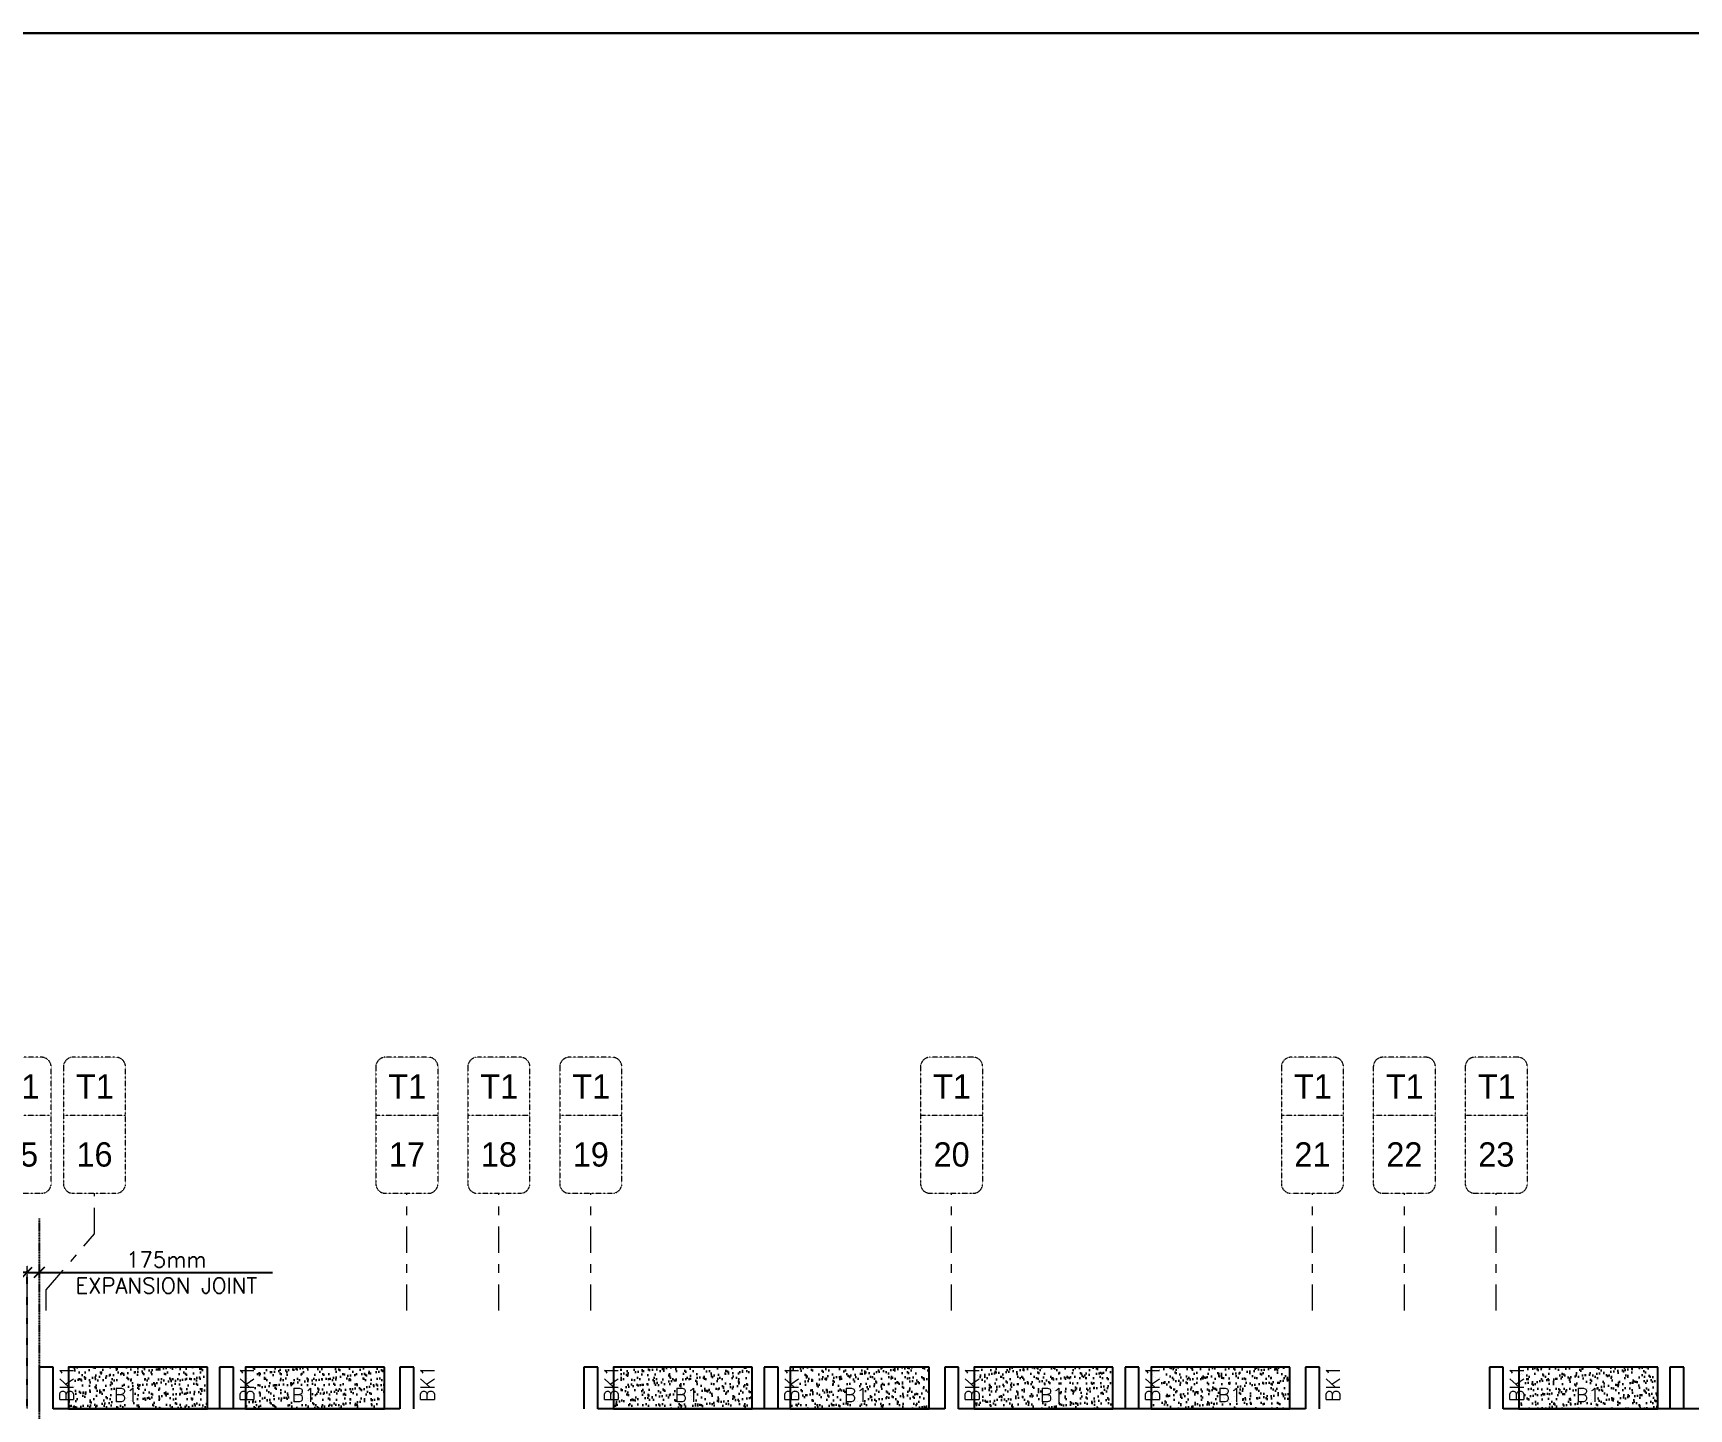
# Model space of a CAD drawing. Header units: millimetres. Extents: x 1078357 to 2594950, y -5122486 to -4636555.
# Drawn here: x 1400314 to 1424176, y -4656810 to -4636994 of the extents above; entities that cross this region are included whole.
import ezdxf
from ezdxf.enums import TextEntityAlignment as Align

# ---------------------------------------------------------------- set-up
doc = ezdxf.new("R2010")
doc.units = ezdxf.units.MM
doc.header["$PDMODE"] = 35
for name, pattern in [('CONTINOUS', [0]), ('DGN STYLE 7', [8.34, 3.75, -1.67, 1.25, -1.67]), ('DOT', [0.25, 0, -0.25]), ('HIDDEN', [0.375, 0.25, -0.125]), ('New Retail block$0$CONTINOUS', [0])]:
    doc.linetypes.add(name, pattern=pattern)
doc.layers.get('0').update_dxf_attribs({"lineweight": 0})
doc.layers.get('Defpoints').update_dxf_attribs({"lineweight": 0})
for name, color, linetype, lineweight in [('Boundary', 40, 'Continuous', 30), ('GRID LINE', 8, 'Continuous', 0), ('GRID NO', 8, 'DGN STYLE 7', 13), ('HATCH', 8, 'Continuous', 30)]:
    doc.layers.add(name, color=color, linetype=linetype, lineweight=lineweight)
for name, color, linetype in [('EXPANSION JOINT', 10, 'HIDDEN'), ('EXPANTION JOINT', 240, 'Continuous'), ('S-BEAM', 3, 'HIDDEN'), ('S-BEAM NO.', 6, 'Continuous'), ('S-SLAB-PROJECTION', 54, 'New Retail block$0$CONTINOUS')]:
    doc.layers.add(name, color=color, linetype=linetype)
doc.styles.add('Roman', font='romans')
doc.styles.add('ROMANS', font='romans.shx', dxfattribs={"width": 0.85})
doc.styles.get("Standard").update_dxf_attribs({"font": 'Adani Regular.ttf', "height": 500})
doc.dimstyles.new('HARESH', dxfattribs={"dimtxt": 150, "dimasz": 75, "dimexe": 0, "dimexo": 0, "dimgap": 25, "dimtad": 1, "dimdec": 0, "dimdsep": 46, "dimtxsty": 'Roman', "dimblk": 'OBLIQUE', "dimcen": 225, "dimdle": 25, "dimclrd": 2, "dimclre": 2, "dimclrt": 7, "dimadec": 8, "dimazin": 1, "dimtfac": 1, "dimtdec": 0, "dimtmove": 0, "dimatfit": 0, "dimfxl": 1, "dimlwd": -1, "dimlwe": -1, "dimarcsym": 0})

# ---------------------------------------------------------------- blocks, each defined once
blk = doc.blocks.new('_Oblique')
at = {"color": 0, "linetype": 'ByBlock', "lineweight": -2}
blk.add_line((-0.5, -0.5), (0.5, 0.5), dxfattribs=at)
blk = doc.blocks.new('*D1613')
at = {"layer": 'Defpoints', "color": 0, "linetype": 'CONTINOUS', "ltscale": 0.5, "transparency": 16777216}
for p in [(1400401, -4654796, 3), (1400401, -4654846), (1400227, -4656809, 0)]:
    blk.add_point(p, dxfattribs=at)
at = {"layer": 'EXPANTION JOINT', "color": 2, "linetype": 'DOT', "ltscale": 0.5, "transparency": 16777216}
for p, q in [((1400227, -4656809), (1400227, -4654746)), ((1400401, -4654796), (1400401, -4654946))]:
    blk.add_line(p, q, dxfattribs=at)
at = {"layer": 'EXPANTION JOINT', "color": 2, "linetype": 'CONTINOUS', "ltscale": 0.5, "transparency": 16777216}
for p, q in [((1400227, -4654846), (1400077, -4654846)), ((1400227, -4654846), (1400401, -4654846)), ((1400401, -4654846), (1403766, -4654846))]:
    blk.add_line(p, q, dxfattribs=at)
at = {"layer": 'EXPANTION JOINT', "color": 2, "linetype": 'CONTINOUS', "ltscale": 0.5, "transparency": 16777216, "xscale": 150, "yscale": 150, "zscale": 150}
blk.add_blockref('_Oblique', (1400227, -4654846), dxfattribs=at)
at = {"layer": 'EXPANTION JOINT', "color": 2, "linetype": 'CONTINOUS', "ltscale": 0.5, "transparency": 16777216, "xscale": 150, "yscale": 150, "zscale": 150, "rotation": 180}
blk.add_blockref('_Oblique', (1400401, -4654846), dxfattribs=at)
at = {"layer": 'EXPANTION JOINT', "color": 7, "linetype": 'CONTINOUS', "ltscale": 0.5, "transparency": 16777216, "char_height": 225, "attachment_point": 5, "style": 'Roman'}
for s, insert in [('175mm', (1402234, -4654659)), ('EXPANSION JOINT ', (1402234, -4655034))]:
    blk.add_mtext(s, dxfattribs=dict(at, insert=insert))
blk = doc.blocks.new('*D1614')
at = {"layer": 'Defpoints', "color": 0, "linetype": 'CONTINOUS', "ltscale": 0.5, "transparency": 16777216}
for p in [(1400401, -4654796, 3), (1400401, -4654846), (1400227, -4656809, 0)]:
    blk.add_point(p, dxfattribs=at)
at = {"layer": 'EXPANTION JOINT', "color": 2, "linetype": 'DOT', "ltscale": 0.5, "transparency": 16777216}
for p, q in [((1400227, -4656809), (1400227, -4654746)), ((1400401, -4654796), (1400401, -4654946))]:
    blk.add_line(p, q, dxfattribs=at)
at = {"layer": 'EXPANTION JOINT', "color": 2, "linetype": 'CONTINOUS', "ltscale": 0.5, "transparency": 16777216}
for p, q in [((1400227, -4654846), (1400077, -4654846)), ((1400227, -4654846), (1400401, -4654846)), ((1400401, -4654846), (1403766, -4654846))]:
    blk.add_line(p, q, dxfattribs=at)
at = {"layer": 'EXPANTION JOINT', "color": 2, "linetype": 'CONTINOUS', "ltscale": 0.5, "transparency": 16777216, "xscale": 150, "yscale": 150, "zscale": 150}
blk.add_blockref('_Oblique', (1400227, -4654846), dxfattribs=at)
at = {"layer": 'EXPANTION JOINT', "color": 2, "linetype": 'CONTINOUS', "ltscale": 0.5, "transparency": 16777216, "xscale": 150, "yscale": 150, "zscale": 150, "rotation": 180}
blk.add_blockref('_Oblique', (1400401, -4654846), dxfattribs=at)
at = {"layer": 'EXPANTION JOINT', "color": 7, "linetype": 'CONTINOUS', "ltscale": 0.5, "transparency": 16777216, "char_height": 225, "attachment_point": 5, "style": 'Roman'}
for s, insert in [('175mm', (1402234, -4654659)), ('EXPANSION JOINT ', (1402234, -4655034))]:
    blk.add_mtext(s, dxfattribs=dict(at, insert=insert))
blk = doc.blocks.new('Tower grid nomenclature-ex')
at = {"layer": 'GRID NO'}
blk.add_lwpolyline([(-1250, -600), (1750, -600, 0.414214), (2000, -350), (2000, 750, 0.414214), (1750, 1000), (-1250, 1000, 0.414214), (-1500, 750), (-1500, -350, 0.414214)], format="xyb", close=True, dxfattribs=at)
blk.add_lwpolyline([(0, 1000), (0, -600)], dxfattribs=at)
at = {"layer": 'GRID NO', "flags": 8}
for p in [(-1235, 400), (1788, 400)]:
    blk.add_attdef('GRID', text='', height=625, dxfattribs=at).set_placement(p, align=Align.MIDDLE_CENTER)

msp = doc.modelspace()

# ---------------------------------------------------------------- hatches: boundary and pattern name
at = {"layer": 'HATCH'}
h = msp.add_hatch(dxfattribs=at)
h.set_pattern_fill('AR-SAND', color=8, scale=3, angle=179.97015)
h.set_pattern_definition([(37.4701541, (-1516232.07, 9330760.54), (-4.7236114, 146.8264517), [0, -115.824, 0, -129.54, 0, -123.825]), (7.4701541, (-1516232.07, 9330760.54), (134.9689868, 214.9772528), [0, -62.484, 0, -104.394, 0, -40.005]), (327.4701541, (-1516325.8, 9330760.59), (237.2979035, 0.3075449), [0, -38.1, 0, -137.16, 0, -179.07]), (317.4701541, (-1516325.8, 9330760.6), (229.1017424, 66.759465), [0, -19.05, 0, -89.916, 0, -102.87])])
h.paths.add_polyline_path([(1402826.5, -4656209.7), (1400826.5, -4656209.7), (1400826.5, -4656809.7), (1402826.5, -4656809.7)])
h = msp.add_hatch(dxfattribs=at)
h.set_pattern_fill('AR-SAND', color=8, scale=3, angle=179.97015)
h.set_pattern_definition([(37.4701541, (-1518782.07, 9330760.54), (-4.7236114, 146.8264517), [0, -115.824, 0, -129.54, 0, -123.825]), (7.4701541, (-1518782.07, 9330760.54), (134.9689868, 214.9772528), [0, -62.484, 0, -104.394, 0, -40.005]), (327.4701541, (-1518875.8, 9330760.59), (237.2979035, 0.3075449), [0, -38.1, 0, -137.16, 0, -179.07]), (317.4701541, (-1518875.8, 9330760.6), (229.1017424, 66.759465), [0, -19.05, 0, -89.916, 0, -102.87])])
h.paths.add_polyline_path([(1405376.5, -4656209.7), (1403376.5, -4656209.7), (1403376.5, -4656809.7), (1405376.5, -4656809.7)])
h = msp.add_hatch(dxfattribs=at)
h.set_pattern_fill('AR-SAND', color=8, scale=3, angle=179.97015)
h.set_pattern_definition([(37.4701541, (-1524082.07, 9330760.54), (-4.7236114, 146.8264517), [0, -115.824, 0, -129.54, 0, -123.825]), (7.4701541, (-1524082.07, 9330760.54), (134.9689868, 214.9772528), [0, -62.484, 0, -104.394, 0, -40.005]), (327.4701541, (-1524175.8, 9330760.59), (237.2979035, 0.3075449), [0, -38.1, 0, -137.16, 0, -179.07]), (317.4701541, (-1524175.8, 9330760.6), (229.1017424, 66.759465), [0, -19.05, 0, -89.916, 0, -102.87])])
h.paths.add_polyline_path([(1410676.5, -4656209.7), (1408676.5, -4656209.7), (1408676.5, -4656809.7), (1410676.5, -4656809.7)])
h = msp.add_hatch(dxfattribs=at)
h.set_pattern_fill('AR-SAND', color=8, scale=3, angle=179.97015)
h.set_pattern_definition([(37.4701541, (-1526632.07, 9330760.54), (-4.7236114, 146.8264517), [0, -115.824, 0, -129.54, 0, -123.825]), (7.4701541, (-1526632.07, 9330760.54), (134.9689868, 214.9772528), [0, -62.484, 0, -104.394, 0, -40.005]), (327.4701541, (-1526725.8, 9330760.59), (237.2979035, 0.3075449), [0, -38.1, 0, -137.16, 0, -179.07]), (317.4701541, (-1526725.8, 9330760.6), (229.1017424, 66.759465), [0, -19.05, 0, -89.916, 0, -102.87])])
h.paths.add_polyline_path([(1413226.5, -4656209.7), (1411226.5, -4656209.7), (1411226.5, -4656809.7), (1413226.5, -4656809.7)])
h = msp.add_hatch(dxfattribs=at)
h.set_pattern_fill('AR-SAND', color=8, scale=3, angle=179.97015)
h.set_pattern_definition([(37.4701541, (-1529282.07, 9330760.54), (-4.7236114, 146.8264517), [0, -115.824, 0, -129.54, 0, -123.825]), (7.4701541, (-1529282.07, 9330760.54), (134.9689868, 214.9772528), [0, -62.484, 0, -104.394, 0, -40.005]), (327.4701541, (-1529375.8, 9330760.59), (237.2979035, 0.3075449), [0, -38.1, 0, -137.16, 0, -179.07]), (317.4701541, (-1529375.8, 9330760.6), (229.1017424, 66.759465), [0, -19.05, 0, -89.916, 0, -102.87])])
h.paths.add_polyline_path([(1415876.5, -4656209.7), (1413876.5, -4656209.7), (1413876.5, -4656809.7), (1415876.5, -4656809.7)])
h = msp.add_hatch(dxfattribs=at)
h.set_pattern_fill('AR-SAND', color=8, scale=3, angle=179.97015)
h.set_pattern_definition([(37.4701541, (-1531832.07, 9330760.54), (-4.7236114, 146.8264517), [0, -115.824, 0, -129.54, 0, -123.825]), (7.4701541, (-1531832.07, 9330760.54), (134.9689868, 214.9772528), [0, -62.484, 0, -104.394, 0, -40.005]), (327.4701541, (-1531925.8, 9330760.59), (237.2979035, 0.3075449), [0, -38.1, 0, -137.16, 0, -179.07]), (317.4701541, (-1531925.8, 9330760.6), (229.1017424, 66.759465), [0, -19.05, 0, -89.916, 0, -102.87])])
h.paths.add_polyline_path([(1418426.5, -4656209.7), (1416426.5, -4656209.7), (1416426.5, -4656809.7), (1418426.5, -4656809.7)])
h = msp.add_hatch(dxfattribs=at)
h.set_pattern_fill('AR-SAND', color=8, scale=3, angle=179.97015)
h.set_pattern_definition([(37.4701541, (-1537132.07, 9330760.54), (-4.7236114, 146.8264517), [0, -115.824, 0, -129.54, 0, -123.825]), (7.4701541, (-1537132.07, 9330760.54), (134.9689868, 214.9772528), [0, -62.484, 0, -104.394, 0, -40.005]), (327.4701541, (-1537225.8, 9330760.59), (237.2979035, 0.3075449), [0, -38.1, 0, -137.16, 0, -179.07]), (317.4701541, (-1537225.8, 9330760.6), (229.1017424, 66.759465), [0, -19.05, 0, -89.916, 0, -102.87])])
h.paths.add_polyline_path([(1423726.5, -4656209.7), (1421726.5, -4656209.7), (1421726.5, -4656809.7), (1423726.5, -4656809.7)])

# ---------------------------------------------------------------- linework, layer by layer
at = {"layer": 'Boundary', "ltscale": 700, "elevation": 0}
msp.add_lwpolyline([(1346322.5, -4636994.1), (1453025, -4636994.1), (1453025, -4686048.4), (1346322.5, -4686048.4)], close=True, dxfattribs=at)
at = {"layer": 'EXPANSION JOINT'}
msp.add_line((1400401.5, -4654069.7, 0), (1400401.5, -4674402.2, 0), dxfattribs=at)
msp.add_line((1400401.5, -4654069.7, 0), (1400401.5, -4674402.2, 0), dxfattribs=at)
at = {"layer": 'GRID LINE', "linetype": 'DGN STYLE 7', "ltscale": 100, "elevation": 0}
for points in [[(1400501.2, -4655394), (1400501.2, -4655095.1), (1401198.5, -4654290.3), (1401198.5, -4653705.1)], [(1405701.2, -4655394), (1405701.2, -4653705.1)], [(1407026.2, -4655394), (1407026.2, -4653705.1)], [(1408351.2, -4655394), (1408351.2, -4653705.1)], [(1413551.2, -4655394), (1413551.2, -4653705.1)], [(1418751.2, -4655394), (1418751.2, -4653705.1)], [(1420076.2, -4655394), (1420076.2, -4653705.1)], [(1421401.2, -4655394), (1421401.2, -4653705.1)]]:
    msp.add_lwpolyline(points, dxfattribs=at)
at = {"layer": 'S-BEAM', "linetype": 'CONTINOUS', "ltscale": 700}
for p, q in [((1400601.2, -4656209.6, 0), (1400401.2, -4656209.6, 0)), ((1400401.2, -4656209.6, 0), (1400401.2, -4656809.6, 0)), ((1400601.2, -4656809.6, 0), (1400601.2, -4656209.6, 0)), ((1403201.2, -4656209.6, 0), (1403001.2, -4656209.6, 0)), ((1403001.2, -4656209.6, 0), (1403001.2, -4656809.6, 0)), ((1403201.2, -4656809.6, 0), (1403201.2, -4656209.6, 0)), ((1405801.2, -4656209.6, 0), (1405601.2, -4656209.6, 0)), ((1405601.2, -4656209.6, 0), (1405601.2, -4656809.6, 0)), ((1405801.2, -4656809.6, 0), (1405801.2, -4656209.6, 0)), ((1408451.2, -4656209.7, 0), (1408251.2, -4656209.7, 0)), ((1408251.2, -4656209.7, 0), (1408251.2, -4656809.7, 0)), ((1408451.2, -4656809.7, 0), (1408451.2, -4656209.7, 0)), ((1411051.2, -4656209.7, 0), (1410851.2, -4656209.7, 0)), ((1410851.2, -4656209.7, 0), (1410851.2, -4656809.7, 0)), ((1411051.2, -4656809.7, 0), (1411051.2, -4656209.7, 0)), ((1413651.2, -4656209.7, 0), (1413451.2, -4656209.7, 0)), ((1413451.2, -4656209.7, 0), (1413451.2, -4656809.7, 0)), ((1413651.2, -4656809.7, 0), (1413651.2, -4656209.7, 0)), ((1416251.2, -4656209.7, 0), (1416051.2, -4656209.7, 0)), ((1416051.2, -4656209.7, 0), (1416051.2, -4656809.7, 0)), ((1416251.2, -4656809.7, 0), (1416251.2, -4656209.7, 0)), ((1418851.2, -4656209.7, 0), (1418651.2, -4656209.7, 0)), ((1418651.2, -4656209.7, 0), (1418651.2, -4656809.7, 0)), ((1418851.2, -4656809.7, 0), (1418851.2, -4656209.7, 0)), ((1421501.2, -4656209.7, 0), (1421301.2, -4656209.7, 0)), ((1421301.2, -4656209.7, 0), (1421301.2, -4656809.7, 0)), ((1421501.2, -4656809.7, 0), (1421501.2, -4656209.7, 0)), ((1424101.2, -4656209.7, 0), (1423901.2, -4656209.7, 0)), ((1423901.2, -4656209.7, 0), (1423901.2, -4656809.7, 0)), ((1424101.2, -4656809.7, 0), (1424101.2, -4656209.7, 0)), ((1405601.5, -4656809.7, 0), (1400601.5, -4656809.7, 0)), ((1413451.5, -4656809.7, 0), (1408451.5, -4656809.7, 0)), ((1418651.5, -4656809.7, 0), (1413651.5, -4656809.7, 0)), ((1426501.5, -4656809.7, 0), (1421501.5, -4656809.7, 0))]:
    msp.add_line(p, q, dxfattribs=at)
at = {"layer": 'S-SLAB-PROJECTION', "elevation": 0}
for points in [[(1402826.5, -4656209.7), (1400826.5, -4656209.7), (1400826.5, -4656809.7), (1402826.5, -4656809.7)], [(1405376.5, -4656209.7), (1403376.5, -4656209.7), (1403376.5, -4656809.7), (1405376.5, -4656809.7)], [(1410676.5, -4656209.7), (1408676.5, -4656209.7), (1408676.5, -4656809.7), (1410676.5, -4656809.7)], [(1413226.5, -4656209.7), (1411226.5, -4656209.7), (1411226.5, -4656809.7), (1413226.5, -4656809.7)], [(1415876.5, -4656209.7), (1413876.5, -4656209.7), (1413876.5, -4656809.7), (1415876.5, -4656809.7)], [(1418426.5, -4656209.7), (1416426.5, -4656209.7), (1416426.5, -4656809.7), (1418426.5, -4656809.7)], [(1423726.5, -4656209.7), (1421726.5, -4656209.7), (1421726.5, -4656809.7), (1423726.5, -4656809.7)]]:
    msp.add_lwpolyline(points, close=True, dxfattribs=at)

# ---------------------------------------------------------------- block references
at = {"layer": 'GRID NO'}
ref = msp.add_blockref('Tower grid nomenclature-ex', (1400014.2, -4652585.1, 0), dxfattribs=dict(at, xscale=0.56, yscale=0.56, zscale=0.56, rotation=270))
ref.add_attrib('GRID', '15', dxfattribs={"height": 350}).set_placement((1400126.2, -4653145.1, 0), align=Align.MIDDLE_CENTER)
ref.add_attrib('GRID', 'T1', dxfattribs={"height": 350}).set_placement((1400132.1, -4652165.1, 0), align=Align.MIDDLE_CENTER)
ref = msp.add_blockref('Tower grid nomenclature-ex', (1401086.5, -4652585.1, 0), dxfattribs=dict(at, xscale=0.56, yscale=0.56, zscale=0.56, rotation=270))
ref.add_attrib('GRID', '16', dxfattribs={"height": 350}).set_placement((1401198.5, -4653145.1, 0), align=Align.MIDDLE_CENTER)
ref.add_attrib('GRID', 'T1', dxfattribs={"height": 350}).set_placement((1401204.3, -4652165.1, 0), align=Align.MIDDLE_CENTER)
ref = msp.add_blockref('Tower grid nomenclature-ex', (1405589.2, -4652585.1, 0), dxfattribs=dict(at, xscale=0.56, yscale=0.56, zscale=0.56, rotation=270))
ref.add_attrib('GRID', '17', dxfattribs={"height": 350}).set_placement((1405701.2, -4653145.1, 0), align=Align.MIDDLE_CENTER)
ref.add_attrib('GRID', 'T1', dxfattribs={"height": 350}).set_placement((1405707.1, -4652165.1, 0), align=Align.MIDDLE_CENTER)
ref = msp.add_blockref('Tower grid nomenclature-ex', (1406914.2, -4652585.1, 0), dxfattribs=dict(at, xscale=0.56, yscale=0.56, zscale=0.56, rotation=270))
ref.add_attrib('GRID', '18', dxfattribs={"height": 350}).set_placement((1407026.2, -4653145.1, 0), align=Align.MIDDLE_CENTER)
ref.add_attrib('GRID', 'T1', dxfattribs={"height": 350}).set_placement((1407032.1, -4652165.1, 0), align=Align.MIDDLE_CENTER)
ref = msp.add_blockref('Tower grid nomenclature-ex', (1408239.2, -4652585.1, 0), dxfattribs=dict(at, xscale=0.56, yscale=0.56, zscale=0.56, rotation=270))
ref.add_attrib('GRID', '19', dxfattribs={"height": 350}).set_placement((1408351.2, -4653145.1, 0), align=Align.MIDDLE_CENTER)
ref.add_attrib('GRID', 'T1', dxfattribs={"height": 350}).set_placement((1408357.1, -4652165.1, 0), align=Align.MIDDLE_CENTER)
ref = msp.add_blockref('Tower grid nomenclature-ex', (1413439.2, -4652585.1, 0), dxfattribs=dict(at, xscale=0.56, yscale=0.56, zscale=0.56, rotation=270))
ref.add_attrib('GRID', '20', dxfattribs={"height": 350}).set_placement((1413551.2, -4653145.1, 0), align=Align.MIDDLE_CENTER)
ref.add_attrib('GRID', 'T1', dxfattribs={"height": 350}).set_placement((1413557.1, -4652165.1, 0), align=Align.MIDDLE_CENTER)
ref = msp.add_blockref('Tower grid nomenclature-ex', (1418639.2, -4652585.1, 0), dxfattribs=dict(at, xscale=0.56, yscale=0.56, zscale=0.56, rotation=270))
ref.add_attrib('GRID', '21', dxfattribs={"height": 350}).set_placement((1418751.2, -4653145.1, 0), align=Align.MIDDLE_CENTER)
ref.add_attrib('GRID', 'T1', dxfattribs={"height": 350}).set_placement((1418757.1, -4652165.1, 0), align=Align.MIDDLE_CENTER)
ref = msp.add_blockref('Tower grid nomenclature-ex', (1419964.2, -4652585.1, 0), dxfattribs=dict(at, xscale=0.56, yscale=0.56, zscale=0.56, rotation=270))
ref.add_attrib('GRID', '22', dxfattribs={"height": 350}).set_placement((1420076.2, -4653145.1, 0), align=Align.MIDDLE_CENTER)
ref.add_attrib('GRID', 'T1', dxfattribs={"height": 350}).set_placement((1420082.1, -4652165.1, 0), align=Align.MIDDLE_CENTER)
ref = msp.add_blockref('Tower grid nomenclature-ex', (1421289.2, -4652585.1, 0), dxfattribs=dict(at, xscale=0.56, yscale=0.56, zscale=0.56, rotation=270))
ref.add_attrib('GRID', '23', dxfattribs={"height": 350}).set_placement((1421401.2, -4653145.1, 0), align=Align.MIDDLE_CENTER)
ref.add_attrib('GRID', 'T1', dxfattribs={"height": 350}).set_placement((1421407.1, -4652165.1, 0), align=Align.MIDDLE_CENTER)

# ---------------------------------------------------------------- texts
at = {"layer": 'S-BEAM NO.', "linetype": 'CONTINOUS', "ltscale": 700, "style": 'ROMANS'}
for p in [(1400896.9, -4656709.3, 50), (1403496.9, -4656709.3, 50), (1406096.9, -4656709.3, 50), (1408746.9, -4656709.3, 50), (1411346.9, -4656709.3, 50), (1413946.9, -4656709.3, 50), (1416546.9, -4656709.3, 50), (1419146.9, -4656709.3, 50), (1421796.9, -4656709.3, 50)]:
    msp.add_text('BK1', height=200, rotation=90, dxfattribs=at).set_placement(p)
at = {"layer": 'S-BEAM NO.', "linetype": 'HIDDEN', "ltscale": 500, "style": 'ROMANS'}
for p in [(1401474.8, -4656709.3, -2.7), (1404039.6, -4656709.3, -2.7), (1409558, -4656709.3, -2.7), (1411996.9, -4656709.3, -2.7), (1414823.6, -4656709.3, -2.7), (1417383.6, -4656709.3, -2.7), (1422546, -4656709.3, -2.7)]:
    msp.add_text('B1', height=200, rotation=359.99906, dxfattribs=at).set_placement(p)

# ---------------------------------------------------------------- dimensions: what is measured, and where the dimension line sits
at = {"layer": 'EXPANTION JOINT', "linetype": 'CONTINOUS', "ltscale": 0.5}
for picture in ['*D1613', '*D1614']:
    dim = msp.add_linear_dim(base=(1400401.5, -4654846.5, -2.8), p1=(1400226.5, -4656809.4, -2.8), p2=(1400401.5, -4654796.1, 0), text='175mm\\XEXPANSION JOINT ', dimstyle='HARESH', override={"dimtxt": 225, "dimasz": 150, "dimexe": 100, "dimgap": 75, "dimtxsty": 'Roman', "dimdle": 1, "dimfxl": 500, "dimarcsym": 1}, dxfattribs=at)
    dim.commit()
    dim.dimension.update_dxf_attribs({"geometry": picture, "text_midpoint": (1402233.6, -4654846.5, -2.8)})

doc.saveas('drawing.dxf')
